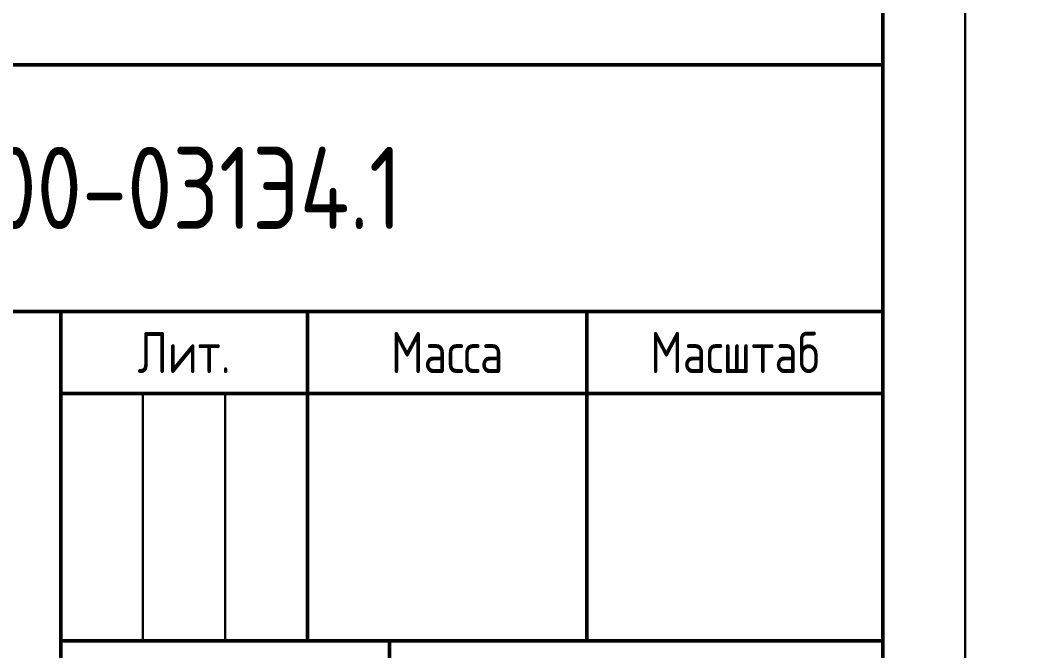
# Model space of a CAD drawing. Header units: millimetres. Extents: x -1043 to 5194, y -96 to 1568.
# Drawn here: x 4439.5 to 4501, y 997.9 to 1036.2 of the extents above; entities that cross this region are included whole.
import ezdxf

# ---------------------------------------------------------------- set-up
doc = ezdxf.new("R2010")
doc.units = ezdxf.units.MM
doc.styles.add('Gost_type_A', font='GOST_A.TTF')

# ---------------------------------------------------------------- blocks, each defined once
blk = doc.blocks.new('Штамп большой нижний')
at = {"lineweight": 50}
for points in [[(-120, 55), (0, 55), (0, 40), (-120, 40)], [(-120, 40), (-50, 40), (-50, 15), (-120, 15)], [(-50, 40), (-35, 40), (-35, 35), (-50, 35)], [(-35, 40), (-18, 40), (-18, 35), (-35, 35)], [(-18, 40), (0, 40), (0, 35), (-18, 35)], [(-35, 19.974), (-50, 19.974), (-50, 35), (-35, 35)], [(-35, 35), (-18, 35), (-18, 19.974), (-35, 19.974)], [(-18, 35), (0, 35), (0, 19.974), (-18, 19.974)], [(-50, 19.974), (-30, 19.974), (-30, 15), (-50, 15)], [(-30, 19.974), (0, 19.974), (0, 15), (-30, 15)]]:
    blk.add_lwpolyline(points, close=True, dxfattribs=at)
for points in [[(-50, 35), (-45, 35), (-45, 19.974), (-50, 19.974)], [(-45, 35), (-40, 35), (-40, 19.974), (-45, 19.974)], [(-40, 35), (-35, 35), (-35, 19.974), (-40, 19.974)]]:
    blk.add_lwpolyline(points, close=True)
at = {"char_height": 2.5, "attachment_point": 5, "style": 'Gost_type_A'}
for s, insert, width in [('Лит.', (-42.5, 37.5), 15), ('Масса', (-26.5, 37.5), 17), ('Масштаб', (-9, 37.5), 18)]:
    blk.add_mtext(s, dxfattribs=dict(at, insert=insert, width=width))

msp = doc.modelspace()

# ---------------------------------------------------------------- linework, layer by layer
for points in [[(4497, 1393.538), (4497, 973.538), (4200, 973.538), (4200, 1393.538)], [(4794, 1393.538), (4794, 973.538), (4497, 973.538), (4497, 1393.538)]]:
    msp.add_lwpolyline(points, close=True)
at = {"lineweight": 50}
msp.add_lwpolyline([(4492, 1388.538), (4492, 978.538), (4220, 978.538), (4220, 1388.538)], close=True, dxfattribs=at)

# ---------------------------------------------------------------- block references
msp.add_blockref('Штамп большой нижний', (4492, 978.538))

# ---------------------------------------------------------------- texts
at = {"insert": (4432, 1026.038), "char_height": 5, "width": 120, "attachment_point": 5, "style": 'Gost_type_A'}
msp.add_mtext('ЮТКБ.656463.300-031Э4.1', dxfattribs=at)

doc.saveas('drawing.dxf')
